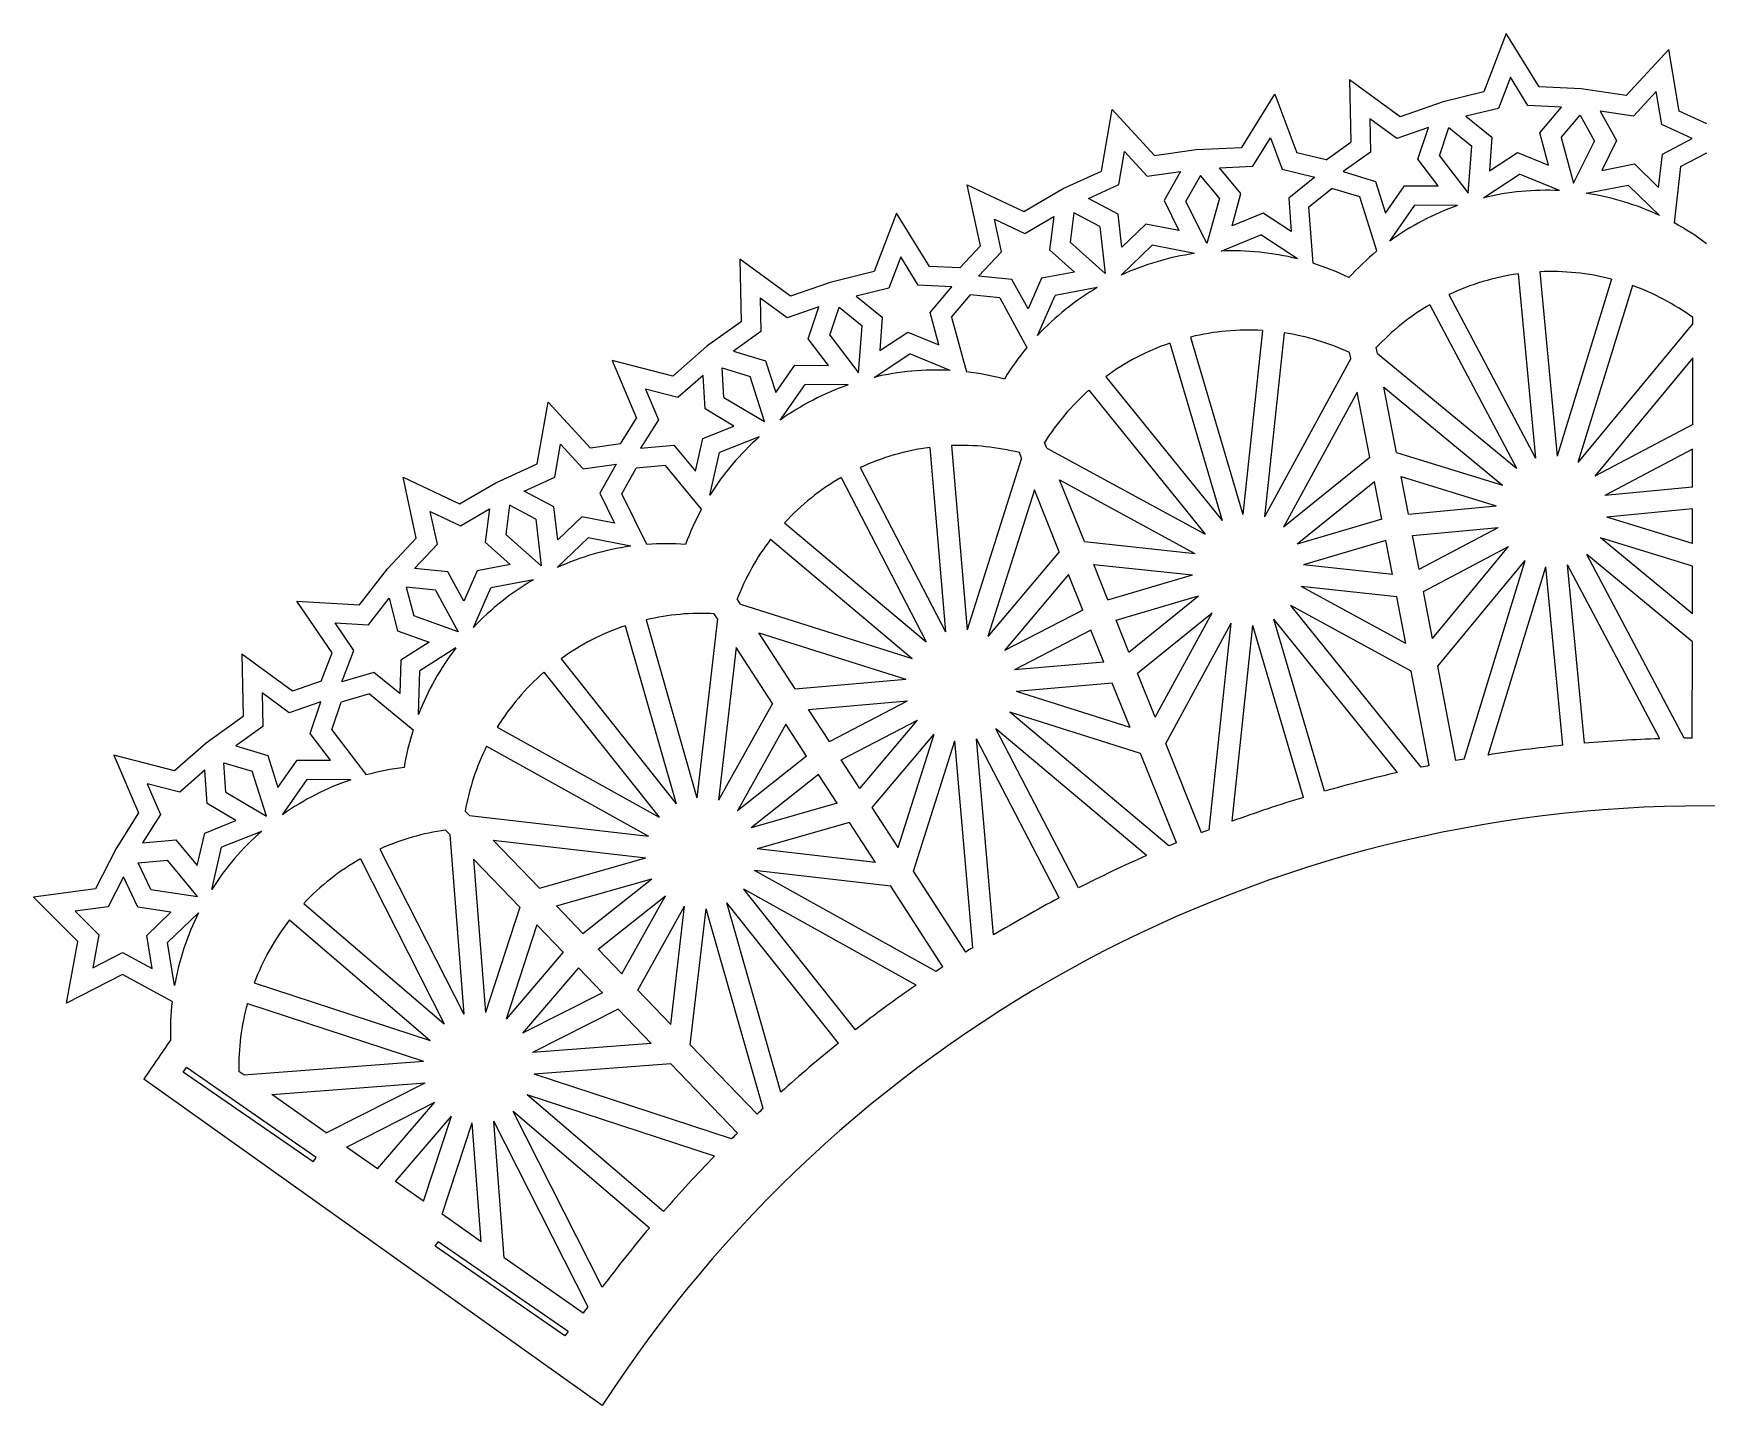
# Model space of a CAD drawing. Extents: x 88 to 334, y 159 to 260.
# Drawn here: x 87.6 to 210.7, y 159.2 to 260.2 of the extents above; entities that cross this region are included whole.
import ezdxf

# ---------------------------------------------------------------- set-up
doc = ezdxf.new("R2010")
doc.units = 0
doc.layers.get('0').update_dxf_attribs({"linetype": 'CONTINUOUS'})

msp = doc.modelspace()

# ---------------------------------------------------------------- linework, layer by layer
for p, q in [((195.962757, 260.230449), (194.321701, 255.922144)), ((198.384177, 256.307277), (195.962757, 260.230449)), ((207.923978, 259.048755), (204.788498, 255.668915)), ((208.699434, 254.504173), (207.923978, 259.048755)), ((184.436683, 256.822099), (184.529042, 252.212759)), ((188.151431, 254.091678), (184.436683, 256.822099)), ((196.267787, 257.012913), (195.390699, 254.71027)), ((197.561955, 254.91611), (196.267787, 257.012913)), ((201.474946, 256.153296), (198.384177, 256.307277)), ((176.492489, 251.84322), (178.925452, 255.759243)), ((178.925452, 255.759243), (180.553814, 251.446125)), ((191.314932, 255.190101), (188.151431, 254.091678)), ((194.321701, 255.922144), (191.314932, 255.190101)), ((204.788498, 255.668915), (201.474946, 256.153296)), ((207.001487, 255.951241), (205.325679, 254.144831)), ((207.415942, 253.522316), (207.001487, 255.951241)), ((166.16968, 250.094624), (166.958516, 254.636902)), ((166.958516, 254.636902), (170.084029, 251.247843)), ((187.91022, 252.493801), (185.924813, 253.953118)), ((185.924813, 253.953118), (185.974176, 251.489582)), ((195.390699, 254.71027), (192.996601, 254.127391)), ((192.996601, 254.127391), (194.91551, 252.581674)), ((200.022933, 254.793505), (197.561955, 254.91611)), ((198.428676, 252.914731), (200.022933, 254.793505)), ((200.005835, 252.562645), (201.408855, 254.216052)), ((201.408855, 254.216052), (202.472218, 252.309319)), ((202.887561, 254.50124), (204.087706, 252.34924)), ((205.325679, 254.144831), (202.887561, 254.50124)), ((210.722286, 253.567252), (208.699434, 254.504173)), ((177.310612, 250.449637), (178.610948, 252.542619)), ((178.610948, 252.542619), (179.481252, 250.237404)), ((190.237928, 253.302022), (187.91022, 252.493801)), ((189.463559, 250.962834), (190.237928, 253.302022)), ((191.05777, 251.2272), (191.743883, 253.299788)), ((191.743883, 253.299788), (193.43261, 251.939487)), ((194.91551, 252.581674), (194.730043, 250.124633)), ((199.072555, 250.536314), (198.428676, 252.914731)), ((200.005835, 252.562645), (200.925528, 249.205565)), ((209.651793, 252.48674), (207.415942, 253.522316)), ((207.469822, 251.34199), (209.651793, 252.48674)), ((167.450275, 249.108991), (167.871881, 251.536685)), ((167.871881, 251.536685), (169.542362, 249.725348)), ((170.084029, 251.247843), (173.14739, 251.686441)), ((173.14739, 251.686441), (176.492489, 251.84322)), ((182.718274, 250.912399), (180.553814, 251.446125)), ((182.71829, 250.912402), (184.529042, 252.212759)), ((185.974176, 251.489582), (183.972758, 250.052301)), ((193.160216, 248.469406), (193.43261, 251.939487)), ((194.730043, 250.124633), (196.793083, 251.471971)), ((196.793083, 251.471971), (199.072555, 250.536314)), ((200.925528, 249.205565), (202.472218, 252.309319)), ((204.087706, 252.34924), (202.995321, 250.140588)), ((207.175847, 248.895559), (207.469822, 251.34199)), ((208.800245, 250.424728), (210.719141, 251.431457)), ((163.357834, 248.802307), (166.16968, 250.094624)), ((169.542362, 249.725348), (171.98152, 250.074575)), ((171.98152, 250.074575), (170.775043, 247.92612)), ((174.849283, 250.33428), (177.310612, 250.449637)), ((176.438001, 248.450819), (174.849283, 250.33428)), ((179.481252, 250.237404), (181.873622, 249.647478)), ((183.972758, 250.052301), (186.330974, 249.337974)), ((190.951525, 248.998806), (189.463559, 250.962834)), ((191.05777, 251.2272), (193.160216, 248.469406)), ((202.995321, 250.140588), (205.412859, 250.61699)), ((205.412859, 250.61699), (207.175847, 248.895559)), ((208.800245, 250.424728), (208.315645, 246.28666)), ((156.29456, 249.091881), (160.462049, 247.120438)), ((157.264732, 244.584851), (156.29456, 249.091881)), ((160.462049, 247.120438), (163.357834, 248.802307)), ((165.211384, 248.080003), (167.450275, 249.108991)), ((173.452161, 249.77218), (172.390406, 247.881441)), ((174.859812, 248.103379), (173.452161, 249.77218)), ((181.873622, 249.647478), (179.950171, 248.107418)), ((181.431173, 247.460867), (183.122718, 248.815245)), ((185.196621, 248.187044), (183.122729, 248.815247)), ((186.330974, 249.337974), (187.079437, 246.990368)), ((187.079437, 246.990368), (188.487532, 249.012425)), ((188.487532, 249.012425), (190.951525, 248.998806)), ((194.282871, 248.124218), (196.945598, 249.863203)), ((199.887672, 248.655568), (196.945598, 249.863203)), ((201.857597, 248.458524), (204.951614, 249.068233)), ((207.24663, 246.827313), (204.951614, 249.068233)), ((167.389975, 246.928834), (165.211384, 248.080003)), ((170.775043, 247.92612), (171.860919, 245.71426)), ((173.9337, 244.76152), (172.390406, 247.881441)), ((174.859812, 248.103379), (173.9337, 244.76152)), ((175.78712, 246.074309), (176.438001, 248.450819)), ((179.950171, 248.107418), (180.128401, 245.649842)), ((186.450261, 244.213812), (185.196621, 248.187044)), ((187.39857, 244.945666), (189.231597, 247.577935)), ((192.385067, 247.560504), (189.231597, 247.577935)), ((151.087418, 246.996972), (149.446362, 242.688668)), ((153.508838, 243.073801), (151.087418, 246.996972)), ((158.821303, 244.150708), (158.302779, 246.559563)), ((158.302779, 246.559563), (160.530161, 245.505893)), ((160.530161, 245.505893), (162.660885, 246.743416)), ((162.660885, 246.743416), (162.347085, 244.299448)), ((164.139597, 247.028575), (163.861561, 244.863148)), ((166.056857, 246.015493), (164.139597, 247.028575)), ((167.676745, 244.481547), (167.389975, 246.928834)), ((178.069338, 247.003248), (175.78712, 246.074309)), ((180.128401, 245.649842), (178.069338, 247.003248)), ((181.744984, 243.306387), (181.431173, 247.460867)), ((166.056857, 246.015493), (166.451534, 242.557162)), ((169.444794, 246.197779), (167.676745, 244.481547)), ((171.860919, 245.71426), (169.444794, 246.197779)), ((174.991255, 244.20606), (177.912086, 245.394936)), ((180.592527, 243.633102), (177.912086, 245.394936)), ((155.73537, 242.962876), (157.264732, 244.584851)), ((157.130905, 242.357944), (158.821303, 244.150708)), ((162.347085, 244.299448), (164.182469, 242.655424)), ((166.451534, 242.557162), (163.861561, 244.863148)), ((167.619488, 242.432561), (169.901477, 244.64767)), ((173.019925, 244.023602), (169.901477, 244.64767)), ((143.269244, 240.881446), (139.554496, 243.611868)), ((139.554496, 243.611868), (139.646855, 239.002527)), ((149.446362, 242.688668), (146.192637, 241.8965)), ((151.392448, 243.779436), (150.515359, 241.476793)), ((152.686615, 241.682634), (151.392448, 243.779436)), ((155.73537, 242.962876), (153.508838, 243.073801)), ((164.182469, 242.655424), (161.761148, 242.198639)), ((198.430555, 242.675979), (199.716671, 229.109818)), ((146.192637, 241.8965), (143.269244, 240.881446)), ((150.515359, 241.476793), (148.121262, 240.893915)), ((155.147594, 241.560029), (152.686615, 241.682634)), ((153.553336, 239.681255), (155.147594, 241.560029)), ((159.582095, 242.106712), (157.130905, 242.357944)), ((160.764753, 239.945053), (159.582095, 242.106712)), ((161.761148, 242.198639), (160.764753, 239.945053)), ((165.864115, 241.517083), (162.765258, 240.932479)), ((196.837697, 242.524971), (198.123813, 228.95881)), ((203.72, 242.135492), (199.716671, 229.109818)), ((205.249397, 241.665445), (201.246068, 228.639771)), ((141.042626, 240.742886), (141.091988, 238.27935)), ((143.028033, 239.283569), (141.042626, 240.742886)), ((148.121262, 240.893915), (150.040171, 239.348198)), ((155.130496, 239.329169), (156.532537, 240.981423)), ((158.688193, 240.760482), (156.532537, 240.981423)), ((158.688193, 240.760482), (160.676881, 237.099395)), ((161.468174, 237.998813), (162.765258, 240.932479)), ((190.330231, 240.25106), (196.709992, 228.209736)), ((191.744052, 241.000134), (198.123813, 228.95881)), ((139.646855, 239.002527), (137.133255, 237.197433)), ((145.355741, 240.09179), (143.028033, 239.283569)), ((144.581372, 237.752602), (145.355741, 240.09179)), ((146.175582, 238.016968), (146.857063, 240.07556)), ((146.857063, 240.07556), (148.557271, 238.706011)), ((150.040171, 239.348198), (149.854704, 236.891157)), ((154.197216, 237.302838), (153.553336, 239.681255)), ((155.130496, 239.329169), (156.23133, 235.310886)), ((209.700637, 238.865271), (209.701293, 239.310863)), ((141.091988, 238.27935), (139.09057, 236.84207)), ((146.069338, 235.788574), (144.581372, 237.752602)), ((146.175582, 238.016968), (148.285892, 235.24886)), ((148.285892, 235.24886), (148.557271, 238.706011)), ((149.854704, 236.891157), (151.917744, 238.238494)), ((151.917744, 238.238494), (154.197216, 237.302838)), ((172.730541, 237.875841), (176.581573, 224.804331)), ((178.025934, 238.354557), (176.581573, 224.804331)), ((179.616921, 238.184969), (178.17256, 224.634742)), ((209.700637, 238.865271), (201.246068, 228.639771)), ((137.133255, 237.197433), (134.611585, 234.993925)), ((139.09057, 236.84207), (141.448787, 236.127742)), ((149.429938, 234.905375), (152.070259, 236.629726)), ((155.037625, 235.41171), (152.070259, 236.629726)), ((171.195762, 237.423675), (175.046794, 224.352165)), ((184.520678, 236.285579), (184.436299, 236.723109)), ((186.484492, 236.664306), (186.400113, 237.101836)), ((186.484492, 236.664306), (196.709992, 228.209736)), ((130.144497, 236.133958), (131.95682, 231.89485)), ((134.611585, 234.993925), (130.144497, 236.133958)), ((138.239096, 235.605453), (140.314434, 234.976812)), ((138.379348, 233.42676), (138.239096, 235.605453)), ((141.448787, 236.127742), (142.197249, 233.780136)), ((142.197249, 233.780136), (143.605344, 235.802194)), ((143.605344, 235.802194), (146.069338, 235.788574)), ((184.520678, 236.285579), (178.17256, 224.634742)), ((209.696934, 236.34986), (202.479167, 227.620229)), ((209.689705, 231.440532), (209.696934, 236.34986)), ((132.599006, 234.031348), (133.567631, 231.765688)), ((134.986513, 233.422039), (132.599006, 234.031348)), ((136.841962, 235.043384), (134.986513, 233.422039)), ((137.000255, 232.584442), (136.841962, 235.043384)), ((141.36179, 231.657369), (140.314434, 234.976812)), ((142.532006, 231.75787), (144.349409, 234.367703)), ((147.529641, 234.350124), (144.349409, 234.367703)), ((166.486654, 234.95494), (175.046794, 224.352165)), ((186.960819, 234.194403), (195.69045, 226.976637)), ((187.890468, 229.373895), (186.960819, 234.194403)), ((124.64389, 228.541674), (125.432725, 233.083952)), ((125.432725, 233.083952), (128.558239, 229.694893)), ((138.379348, 233.42676), (141.36179, 231.657369)), ((165.241739, 233.949859), (173.801879, 223.347085)), ((184.997005, 233.815676), (179.577542, 223.869219)), ((185.926653, 228.995168), (184.997005, 233.815676)), ((130.765042, 230.010861), (131.95682, 231.89485)), ((133.567631, 231.765688), (132.250364, 229.683321)), ((139.11561, 231.320829), (137.000255, 232.584442)), ((136.277847, 228.008128), (136.825934, 230.410429)), ((136.825934, 230.410429), (139.11561, 231.320829)), ((140.983565, 230.524273), (138.053188, 229.359124)), ((209.689705, 231.440532), (202.479167, 227.620229)), ((125.924485, 227.556041), (126.346091, 229.983734)), ((126.346091, 229.983734), (128.016572, 228.172397)), ((130.765028, 230.010851), (128.558238, 229.694893)), ((132.250364, 229.683321), (134.704456, 229.904411)), ((134.704456, 229.904411), (136.277847, 228.008128)), ((137.339701, 226.231863), (138.053188, 229.359124)), ((153.525377, 229.74043), (154.693058, 216.163562)), ((155.119492, 229.877532), (156.287173, 216.300664)), ((160.295574, 228.94872), (160.12926, 229.362111)), ((162.151042, 229.695202), (161.984729, 230.108593)), ((162.151042, 229.695202), (173.801879, 223.347085)), ((187.890468, 229.373895), (195.69045, 226.976637)), ((209.687037, 229.628422), (203.228241, 226.206408)), ((209.682899, 226.818331), (209.687037, 229.628422)), ((121.601097, 227.143215), (124.64389, 228.541674)), ((128.016572, 228.172397), (130.455729, 228.521625)), ((130.455729, 228.521625), (129.249252, 226.373169)), ((130.864615, 226.328491), (131.92563, 228.217912)), ((134.083848, 228.412352), (131.92564, 228.217918)), ((136.734601, 225.198057), (134.083848, 228.412352)), ((148.418619, 228.2601), (154.693058, 216.163562)), ((160.295574, 228.94872), (156.287173, 216.300664)), ((185.926653, 228.995168), (179.577542, 223.869219)), ((114.757612, 227.560442), (118.925101, 225.588999)), ((115.727783, 223.053412), (114.757612, 227.560442)), ((118.925101, 225.588999), (121.601097, 227.143215)), ((123.685594, 226.527053), (125.924485, 227.556041)), ((146.998315, 227.523393), (153.272754, 215.426855)), ((161.234429, 226.615084), (157.81241, 215.817289)), ((163.066793, 222.060527), (161.234429, 226.615084)), ((164.922262, 222.807009), (163.089898, 227.361566)), ((163.089898, 227.361566), (173.036356, 221.942103)), ((186.269801, 227.215842), (180.582622, 222.624304)), ((186.80193, 224.45659), (186.269801, 227.215842)), ((188.233615, 227.594569), (195.220403, 225.44724)), ((188.765745, 224.835317), (188.233615, 227.594569)), ((209.682899, 226.818331), (203.228241, 226.206408)), ((122.600772, 225.482512), (122.324613, 223.331709)), ((124.531066, 224.462542), (122.600772, 225.482512)), ((125.864184, 225.375883), (123.685594, 226.527053)), ((126.150955, 222.928597), (125.864184, 225.375883)), ((129.249252, 226.373169), (130.335128, 224.16131)), ((132.711872, 222.594079), (130.864616, 226.32849)), ((188.765745, 224.835317), (195.220403, 225.44724)), ((117.284355, 222.619268), (116.765831, 225.028123)), ((116.765831, 225.028123), (118.993213, 223.974454)), ((118.993213, 223.974454), (121.123937, 225.211976)), ((121.123937, 225.211976), (120.810137, 222.768008)), ((124.531066, 224.462542), (124.924273, 221.017097)), ((127.919004, 224.644828), (126.150955, 222.928597)), ((130.335128, 224.16131), (127.919004, 224.644828)), ((142.846784, 224.201475), (153.272754, 215.426855)), ((186.80193, 224.45659), (180.582622, 222.624304)), ((209.680533, 225.210932), (203.379249, 224.61355)), ((209.676803, 222.678051), (203.379249, 224.61355)), ((209.676803, 222.678051), (209.680533, 225.210932)), ((113.604795, 220.80186), (115.727783, 223.053412)), ((124.924273, 221.017097), (122.324613, 223.331709)), ((126.1129, 220.89825), (128.375686, 223.09472)), ((131.520943, 222.465286), (128.375686, 223.09472)), ((141.81652, 222.97732), (152.242491, 214.202699)), ((189.070127, 223.257), (195.371411, 223.854382)), ((189.549763, 220.769943), (189.070127, 223.257)), ((189.549763, 220.769943), (195.371411, 223.854382)), ((209.669172, 217.494927), (202.909202, 223.084153)), ((209.67434, 221.004946), (202.909202, 223.084153)), ((115.593957, 220.826504), (117.284355, 222.619268)), ((120.810137, 222.768008), (122.645521, 221.123985)), ((163.066793, 222.060527), (157.81241, 215.817289)), ((164.922262, 222.807009), (173.036356, 221.942103)), ((187.106313, 222.878273), (181.034788, 221.089525)), ((187.585949, 220.391216), (187.106313, 222.878273)), ((189.866588, 219.127108), (196.120485, 222.440561)), ((190.531258, 215.680591), (196.120485, 222.440561)), ((209.052942, 208.330893), (201.88966, 221.851054)), ((209.666119, 215.421382), (201.88966, 221.851054)), ((111.549909, 218.157679), (113.604795, 220.80186)), ((118.045147, 220.575272), (115.593957, 220.826504)), ((119.227805, 218.413614), (118.045147, 220.575272)), ((120.2242, 220.667199), (119.227805, 218.413614)), ((122.645521, 221.123985), (120.2242, 220.667199)), ((165.598617, 221.125851), (172.866767, 220.351116)), ((166.647459, 218.518829), (165.598617, 221.125851)), ((187.585949, 220.391216), (181.034788, 221.089525)), ((190.923912, 213.644561), (197.353584, 221.421019)), ((192.858592, 206.795617), (197.353584, 221.421019)), ((194.623274, 207.091116), (198.882981, 220.950972)), ((200.128835, 207.809503), (198.882981, 220.950972)), ((201.721693, 207.960511), (200.475839, 221.10198)), ((207.264169, 208.289514), (200.475839, 221.10198)), ((209.669172, 217.494927), (209.67434, 221.004946)), ((117.151245, 219.229043), (114.994085, 219.450138)), ((114.994085, 219.450138), (115.547478, 217.338235)), ((117.151245, 219.229043), (118.812696, 216.170382)), ((119.942281, 216.492378), (121.22831, 219.40104)), ((124.353465, 219.990605), (121.22831, 219.40104)), ((163.743148, 220.379369), (159.036566, 214.787025)), ((164.791991, 217.772347), (163.743148, 220.379369)), ((166.647459, 218.518829), (172.866767, 220.351116)), ((188.567444, 215.301864), (180.865199, 219.498538)), ((187.902774, 218.748381), (180.865199, 219.498538)), ((106.947365, 218.4244), (111.549909, 218.157679)), ((109.535256, 214.608987), (106.947365, 218.4244)), ((112.217881, 216.686213), (113.72987, 218.631808)), ((113.72987, 218.631808), (114.354446, 216.248249)), ((139.594434, 218.2111), (139.352298, 218.585162)), ((139.594434, 218.2111), (152.242491, 214.202699)), ((167.247407, 217.027589), (173.318933, 218.816337)), ((168.192783, 214.677745), (173.318933, 218.816337)), ((188.960098, 213.265834), (180.099676, 218.093556)), ((189.711116, 206.188617), (180.099676, 218.093556)), ((188.567444, 215.301864), (187.902774, 218.748381)), ((190.531258, 215.680591), (189.866588, 219.127108)), ((111.141117, 214.789558), (109.757977, 216.828767)), ((109.757977, 216.828767), (112.217881, 216.686213)), ((118.812696, 216.170382), (115.547478, 217.338235)), ((132.657283, 217.048397), (136.394099, 203.943778)), ((137.915491, 217.124293), (136.394099, 203.943778)), ((137.915491, 217.124293), (137.673355, 217.498355)), ((164.791991, 217.772347), (159.036566, 214.787025)), ((168.192783, 214.677745), (167.247407, 217.027589)), ((168.817255, 213.125546), (174.324013, 217.571422)), ((170.12734, 209.869177), (174.324013, 217.571422)), ((170.901273, 207.945476), (175.728995, 216.805898)), ((174.107247, 201.591521), (175.728995, 216.805898)), ((182.585235, 204.426172), (178.854761, 217.088475)), ((187.963104, 205.806685), (178.854761, 217.088475)), ((114.354446, 216.248249), (116.672046, 215.411483)), ((131.118617, 216.609642), (134.855433, 203.505023)), ((140.961319, 216.099481), (151.759115, 212.677462)), ((143.629068, 211.978236), (140.961319, 216.099481)), ((165.391938, 216.281107), (159.773273, 213.366721)), ((166.337314, 213.931263), (165.391938, 216.281107)), ((175.783122, 202.218308), (177.319982, 216.63631)), ((181.050456, 203.974007), (177.319982, 216.63631)), ((106.618902, 211.800983), (102.904154, 214.531404)), ((102.904154, 214.531404), (102.996512, 209.922063)), ((108.72486, 212.532209), (109.535256, 214.608987)), ((110.245388, 212.494102), (111.141117, 214.789558)), ((116.672046, 215.411483), (114.598152, 214.080916)), ((118.657672, 214.985988), (116.003458, 213.2831)), ((139.282376, 215.012674), (137.983546, 203.760313)), ((141.950125, 210.891429), (139.282376, 215.012674)), ((209.655689, 208.337733), (209.666119, 215.421382)), ((112.612205, 213.179396), (110.245388, 212.494102)), ((114.518518, 211.618172), (112.612205, 213.179396)), ((114.598152, 214.080916), (114.518518, 211.618172)), ((115.899793, 210.077156), (116.003458, 213.2831)), ((125.134506, 213.187916), (133.601795, 202.510845)), ((126.388144, 214.182095), (134.855433, 203.505023)), ((166.337314, 213.931263), (159.773273, 213.366721)), ((170.12734, 209.869177), (168.817255, 213.125546)), ((190.301484, 206.310341), (188.960098, 213.265834)), ((192.265298, 206.689068), (190.923912, 213.644561)), ((108.72486, 212.532209), (106.618902, 211.800983)), ((143.629068, 211.978236), (151.759115, 212.677462)), ((166.961786, 212.379064), (159.910375, 211.772606)), ((168.271871, 209.122695), (166.961786, 212.379064)), ((104.392283, 211.662423), (104.441646, 209.198886)), ((106.37769, 210.203105), (104.392283, 211.662423)), ((108.705399, 211.011327), (106.37769, 210.203105)), ((107.93103, 208.672139), (108.705399, 211.011327)), ((109.52524, 208.936504), (110.206245, 210.993662)), ((112.2877, 211.596332), (110.206245, 210.993662)), ((112.2877, 211.596332), (115.503047, 208.946806)), ((141.950125, 210.891429), (137.983546, 203.760313)), ((144.613777, 210.45702), (151.896217, 211.083347)), ((146.140792, 208.098025), (151.896217, 211.083347)), ((168.271871, 209.122695), (159.910375, 211.772606)), ((102.996512, 209.922063), (100.276463, 207.968712)), ((142.934834, 209.370212), (139.381794, 202.982558)), ((144.461849, 207.011218), (142.934834, 209.370212)), ((146.140792, 208.098025), (144.613777, 210.45702)), ((147.014259, 206.748658), (152.632924, 209.663044)), ((148.390637, 204.622374), (152.632924, 209.663044)), ((171.13342, 200.395107), (159.426999, 210.247369)), ((169.045804, 207.198994), (159.426999, 210.247369)), ((104.441646, 209.198886), (102.440228, 207.761606)), ((109.418995, 206.70811), (107.93103, 208.672139)), ((109.52524, 208.936504), (112.051191, 205.623197)), ((121.693102, 209.134882), (133.601795, 202.510845)), ((149.29981, 203.217848), (153.85708, 208.63278)), ((151.207169, 200.271284), (153.85708, 208.63278)), ((152.333942, 198.5306), (155.382317, 208.149404)), ((156.693405, 192.905114), (155.382317, 208.149404)), ((158.218893, 193.840157), (156.976432, 208.286506)), ((163.054448, 196.568653), (156.976432, 208.286506)), ((169.4904, 199.686655), (158.396736, 209.023214)), ((164.474752, 197.305361), (158.396736, 209.023214)), ((97.946186, 205.932448), (93.479097, 207.072481)), ((93.479097, 207.072481), (95.291421, 202.833373)), ((100.276463, 207.968712), (97.946186, 205.932448)), ((102.440228, 207.761606), (104.798444, 207.047278)), ((104.798444, 207.047278), (105.546907, 204.699673)), ((120.915347, 207.736634), (132.82404, 201.112597)), ((144.461849, 207.011218), (139.381794, 202.982558)), ((171.689715, 200.627242), (169.045804, 207.198994)), ((173.545184, 201.373724), (170.901273, 207.945476)), ((100.176563, 205.981907), (98.321114, 204.360562)), ((100.334855, 203.522966), (100.176563, 205.981907)), ((101.574643, 206.529264), (103.664091, 205.896349)), ((101.713948, 204.365283), (101.574643, 206.529264)), ((104.707544, 202.589274), (103.664091, 205.896349)), ((105.546907, 204.699673), (106.955002, 206.72173)), ((106.955002, 206.72173), (109.418995, 206.70811)), ((148.390637, 204.622374), (147.014259, 206.748658)), ((98.321114, 204.360562), (95.933607, 204.969871)), ((95.933607, 204.969871), (96.902232, 202.704212)), ((105.896957, 202.699368), (107.699067, 205.28724)), ((110.906637, 205.26951), (107.699067, 205.28724)), ((145.335316, 205.661851), (140.375972, 201.728919)), ((146.711694, 203.535567), (145.335316, 205.661851)), ((102.450211, 202.259352), (100.334855, 203.522966)), ((101.713948, 204.365283), (104.707544, 202.589274)), ((146.711694, 203.535567), (140.375972, 201.728919)), ((151.207169, 200.271284), (149.29981, 203.217848)), ((95.291421, 202.833373), (93.637052, 200.218108)), ((96.902232, 202.704212), (95.584964, 200.621844)), ((100.160534, 201.348952), (102.450211, 202.259352)), ((119.643525, 202.633989), (119.334463, 202.954977)), ((119.643525, 202.633989), (132.82404, 201.112597)), ((147.620867, 202.131041), (140.814727, 200.190253)), ((149.528226, 199.184477), (147.620867, 202.131041)), ((95.584964, 200.621844), (98.039056, 200.842934)), ((98.039056, 200.842934), (99.612447, 198.946651)), ((99.612447, 198.946651), (100.160534, 201.348952)), ((104.343033, 201.472684), (101.387789, 200.297647)), ((118.202801, 201.246792), (117.893739, 201.56778)), ((118.202801, 201.246792), (119.224322, 188.018145)), ((121.388212, 200.821981), (132.640574, 199.52315)), ((124.793318, 197.285485), (121.388212, 200.821981)), ((93.637052, 200.218108), (92.124448, 197.230416)), ((100.680383, 197.197041), (101.387789, 200.297647)), ((113.055683, 200.168977), (119.224322, 188.018145)), ((124.793318, 197.285485), (132.640574, 199.52315)), ((149.528226, 199.184477), (140.814727, 200.190253)), ((95.258735, 199.156305), (97.418448, 199.350875)), ((96.204927, 197.188795), (95.258735, 199.156305)), ((99.633025, 196.665487), (97.418448, 199.350875)), ((111.629004, 199.444692), (117.797644, 187.293861)), ((119.947489, 199.434784), (120.819573, 188.141331)), ((123.352594, 195.898288), (119.947489, 199.434784)), ((154.002502, 191.163248), (140.631261, 198.600806)), ((150.654999, 197.443793), (140.631261, 198.600806)), ((156.183226, 192.584071), (152.333942, 198.5306)), ((92.124448, 197.230416), (87.555573, 196.614036)), ((94.17389, 198.111788), (93.060915, 195.91344)), ((95.241792, 195.891195), (94.17389, 198.111788)), ((96.204927, 197.188795), (99.633025, 196.665487)), ((126.050196, 195.980109), (133.079329, 197.984484)), ((127.999273, 193.955824), (133.079329, 197.984484)), ((148.055724, 186.859735), (139.853506, 197.202558)), ((152.524848, 190.154309), (139.853506, 197.202558)), ((154.504283, 191.497264), (150.654999, 197.443793)), ((87.555573, 196.614036), (90.823927, 193.362512)), ((93.060915, 195.91344), (90.619005, 195.584006)), ((97.676474, 195.512019), (95.241792, 195.891195)), ((107.448642, 196.159129), (117.797644, 187.293861)), ((123.352594, 195.898288), (120.819573, 188.141331)), ((127.999273, 193.955824), (126.050196, 195.980109)), ((129.114164, 192.797914), (134.073507, 196.730846)), ((130.870968, 190.973321), (134.073507, 196.730846)), ((132.031432, 189.768079), (135.471755, 195.953091)), ((134.465979, 187.239592), (135.471755, 195.953091)), ((146.802086, 185.865557), (138.599868, 196.20838)), ((142.575995, 182.264524), (138.599868, 196.20838)), ((90.619005, 195.584006), (92.36583, 193.846176)), ((95.894564, 193.810183), (97.676474, 195.512019)), ((99.706806, 195.473213), (97.426281, 193.295167)), ((106.407735, 194.944011), (116.756737, 186.078742)), ((124.609472, 194.592912), (122.340534, 187.644664)), ((126.55855, 192.568627), (124.609472, 194.592912)), ((135.904188, 185.745888), (137.061202, 195.769625)), ((141.256949, 181.055582), (137.061202, 195.769625)), ((89.998279, 188.826781), (90.823927, 193.362512)), ((92.36583, 193.846176), (91.924549, 191.421981)), ((96.286305, 191.377491), (95.894564, 193.810183)), ((91.924549, 191.421981), (94.117122, 192.546292)), ((94.117122, 192.546292), (96.286305, 191.377491)), ((97.936239, 190.128345), (97.426281, 193.295167)), ((126.55855, 192.568627), (122.340534, 187.644664)), ((130.870968, 190.973321), (129.114164, 192.797914)), ((94.100639, 190.930394), (89.998279, 188.826781)), ((97.762472, 188.943142), (94.10064, 190.930394)), ((127.67344, 191.410717), (123.555652, 186.603757)), ((129.430244, 189.586124), (127.67344, 191.410717)), ((103.802914, 190.308791), (116.756737, 186.078742)), ((134.465979, 187.239592), (132.031432, 189.768079)), ((103.306247, 188.78783), (116.260069, 184.557782)), ((129.430244, 189.586124), (123.555652, 186.603757)), ((130.590709, 188.380882), (124.279937, 185.177079)), ((133.025255, 185.852395), (130.590709, 188.380882)), ((133.025255, 185.852395), (124.279937, 185.177079)), ((140.817402, 180.643092), (135.904188, 185.745888)), ((98.586958, 183.743396), (98.81449, 184.072377)), ((108.144798, 177.132949), (98.586958, 183.743396)), ((108.37233, 177.461931), (98.81449, 184.072377)), ((103.031423, 183.536261), (102.666792, 183.792379)), ((103.031423, 183.536261), (116.260069, 184.557782)), ((134.463464, 184.358691), (124.403123, 183.581828)), ((138.947849, 178.832272), (124.403123, 183.581828)), ((139.376678, 179.255895), (134.463464, 184.358691)), ((129.427594, 159.18706), (95.679746, 183.231383)), ((105.089803, 182.090446), (116.383255, 182.962531)), ((109.107142, 179.26865), (116.383255, 182.962531)), ((109.107142, 179.26865), (105.089803, 182.090446)), ((110.590006, 178.227081), (117.10754, 181.535852)), ((112.889525, 176.61189), (117.10754, 181.535852)), ((137.689858, 177.55992), (123.906456, 182.060867)), ((133.931479, 173.473128), (123.906456, 182.060867)), ((114.204871, 175.687985), (118.322659, 180.494945)), ((116.277546, 174.232129), (118.322659, 180.494945)), ((117.646661, 173.270457), (119.843619, 179.998278)), ((120.518936, 171.25296), (119.843619, 179.998278)), ((128.365102, 166.478346), (121.43887, 180.121464)), ((122.215733, 170.061122), (121.43887, 180.121464)), ((129.429236, 167.916761), (122.865549, 180.845749)), ((132.890572, 172.258009), (122.865549, 180.845749)), ((108.144798, 177.132949), (108.37233, 177.461931)), ((112.889525, 176.61189), (110.590006, 178.227081)), ((116.277546, 174.232129), (114.204871, 175.687985)), ((120.518936, 171.25296), (117.646661, 173.270457)), ((117.120849, 170.924877), (117.348381, 171.253859)), ((126.906224, 164.643417), (117.348381, 171.253859)), ((126.678692, 164.314435), (117.120849, 170.924877)), ((128.012337, 165.989564), (122.215733, 170.061122)), ((126.906224, 164.643417), (126.678692, 164.314435))]:
    msp.add_line(p, q)
for centre, radius, start, end in [((198.920046, 229.036251), 19.643164, 109.431804, 125.911766), ((198.920046, 229.036251), 19.643164, 87.176457, 103.654746), ((198.920046, 229.036251), 19.643164, 64.919436, 81.399399), ((198.920046, 229.036251), 19.643164, 53.117867, 61.42466), ((175.813645, 224.580118), 19.643164, 98.17653, 114.654819), ((175.813645, 224.580118), 19.643164, 75.91951, 92.399472), ((198.920046, 229.036251), 19.643164, 129.406302, 137.713324), ((175.813645, 224.580118), 19.643164, 64.117952, 72.424974), ((199.299826, 225.030395), 17.666983, 75.511005, 92.820271), ((175.813645, 224.580118), 19.643164, 120.431877, 136.911839), ((199.299826, 225.030395), 17.666983, 98.011005, 115.320271), ((199.299826, 225.030395), 17.666983, 53.93152, 70.320271), ((199.299826, 225.030395), 17.666983, 120.511005, 136.899756), ((176.950778, 220.72032), 17.666983, 86.511005, 103.820271), ((176.950778, 220.72032), 17.666983, 64.93152, 81.320271), ((175.813645, 224.580118), 19.643164, 140.406616, 148.713409), ((176.950778, 220.72032), 17.666983, 109.011005, 126.320271), ((153.981999, 215.796931), 19.643164, 86.919436, 103.399399), ((153.981999, 215.796931), 19.643164, 75.117867, 83.42466), ((153.981999, 215.796931), 19.643164, 109.176457, 125.654746), ((176.950778, 220.72032), 17.666983, 131.511005, 147.899756), ((153.981999, 215.796931), 19.643164, 131.431804, 147.911766), ((155.834745, 212.225034), 17.666983, 97.511005, 114.820271), ((155.834745, 212.225034), 17.666983, 75.93152, 92.320271), ((155.834745, 212.225034), 17.666983, 120.011005, 137.320271), ((153.981999, 215.796931), 19.643164, 151.406302, 159.713324), ((155.834745, 212.225034), 17.666983, 142.511005, 158.899756), ((134.227413, 203.009467), 19.643164, 97.91951, 114.399472), ((134.227413, 203.009467), 19.643164, 86.117952, 94.424974), ((134.227413, 203.009467), 19.643164, 120.17653, 136.654819), ((136.72765, 199.856702), 17.666983, 86.93152, 103.320271), ((136.72765, 199.856702), 17.666983, 108.511005, 125.820271), ((134.227413, 203.009467), 19.643164, 142.431877, 158.911839), ((136.72765, 199.856702), 17.666983, 131.011005, 148.320271), ((134.227413, 203.009467), 19.643164, 162.406616, 170.713409), ((210.506221, 106.823486), 101.51781, 91.830097, 94.96412), ((210.506221, 106.823486), 101.51781, 90.480039, 90.820246), ((136.72765, 199.856702), 17.666983, 153.511005, 169.899756), ((210.506221, 106.823486), 101.51781, 95.867156, 99.001179), ((117.275704, 186.687559), 19.643164, 97.117867, 105.42466), ((210.506221, 106.823486), 101.51781, 102.830097, 105.96412), ((210.506221, 106.823486), 101.51781, 101.480039, 101.820246), ((210.506221, 106.823486), 101.51781, 100.01103, 100.351237), ((117.275704, 186.687559), 19.643164, 108.919436, 125.399399), ((210.506221, 106.823486), 96.51781, 34.500013, 147.144131), ((210.506221, 106.823486), 101.51781, 106.867156, 110.001179), ((117.275704, 186.687559), 19.643164, 131.176457, 147.654746), ((120.331596, 184.069805), 17.666983, 97.93152, 114.320271), ((210.506221, 106.823486), 101.51781, 111.01103, 111.351237), ((210.506221, 106.823486), 101.51781, 113.830097, 116.96412), ((210.506221, 106.823486), 101.51781, 112.480039, 112.820246), ((120.331596, 184.069805), 17.666983, 119.511005, 136.820271), ((210.506221, 106.823486), 101.51781, 117.867156, 121.001179), ((117.275704, 186.687559), 19.643164, 153.431804, 169.911766), ((120.331596, 184.069805), 17.666983, 142.011005, 159.320271), ((210.506221, 106.823486), 101.51781, 122.01103, 122.351237), ((210.506221, 106.823486), 101.51781, 123.480039, 123.820246), ((210.506221, 106.823486), 101.51781, 124.830097, 127.96412), ((117.275704, 186.687559), 19.643164, 173.406302, 181.71342), ((120.331596, 184.069805), 17.666983, 164.511005, 180.899756), ((210.506221, 106.823486), 137.924928, 144.915649, 146.359389), ((210.506221, 106.823486), 101.51781, 128.867156, 132.001179), ((210.506221, 106.823486), 101.51781, 133.01103, 133.351237), ((210.506221, 106.823486), 101.51781, 134.480039, 134.820246), ((210.506221, 106.823486), 101.51781, 135.830097, 138.96412), ((210.506221, 106.823486), 101.51781, 139.867156, 143.001179), ((210.506221, 106.823486), 101.51781, 144.01103, 144.351237)]:
    msp.add_arc(centre, radius, start, end)

doc.saveas('drawing.dxf')
